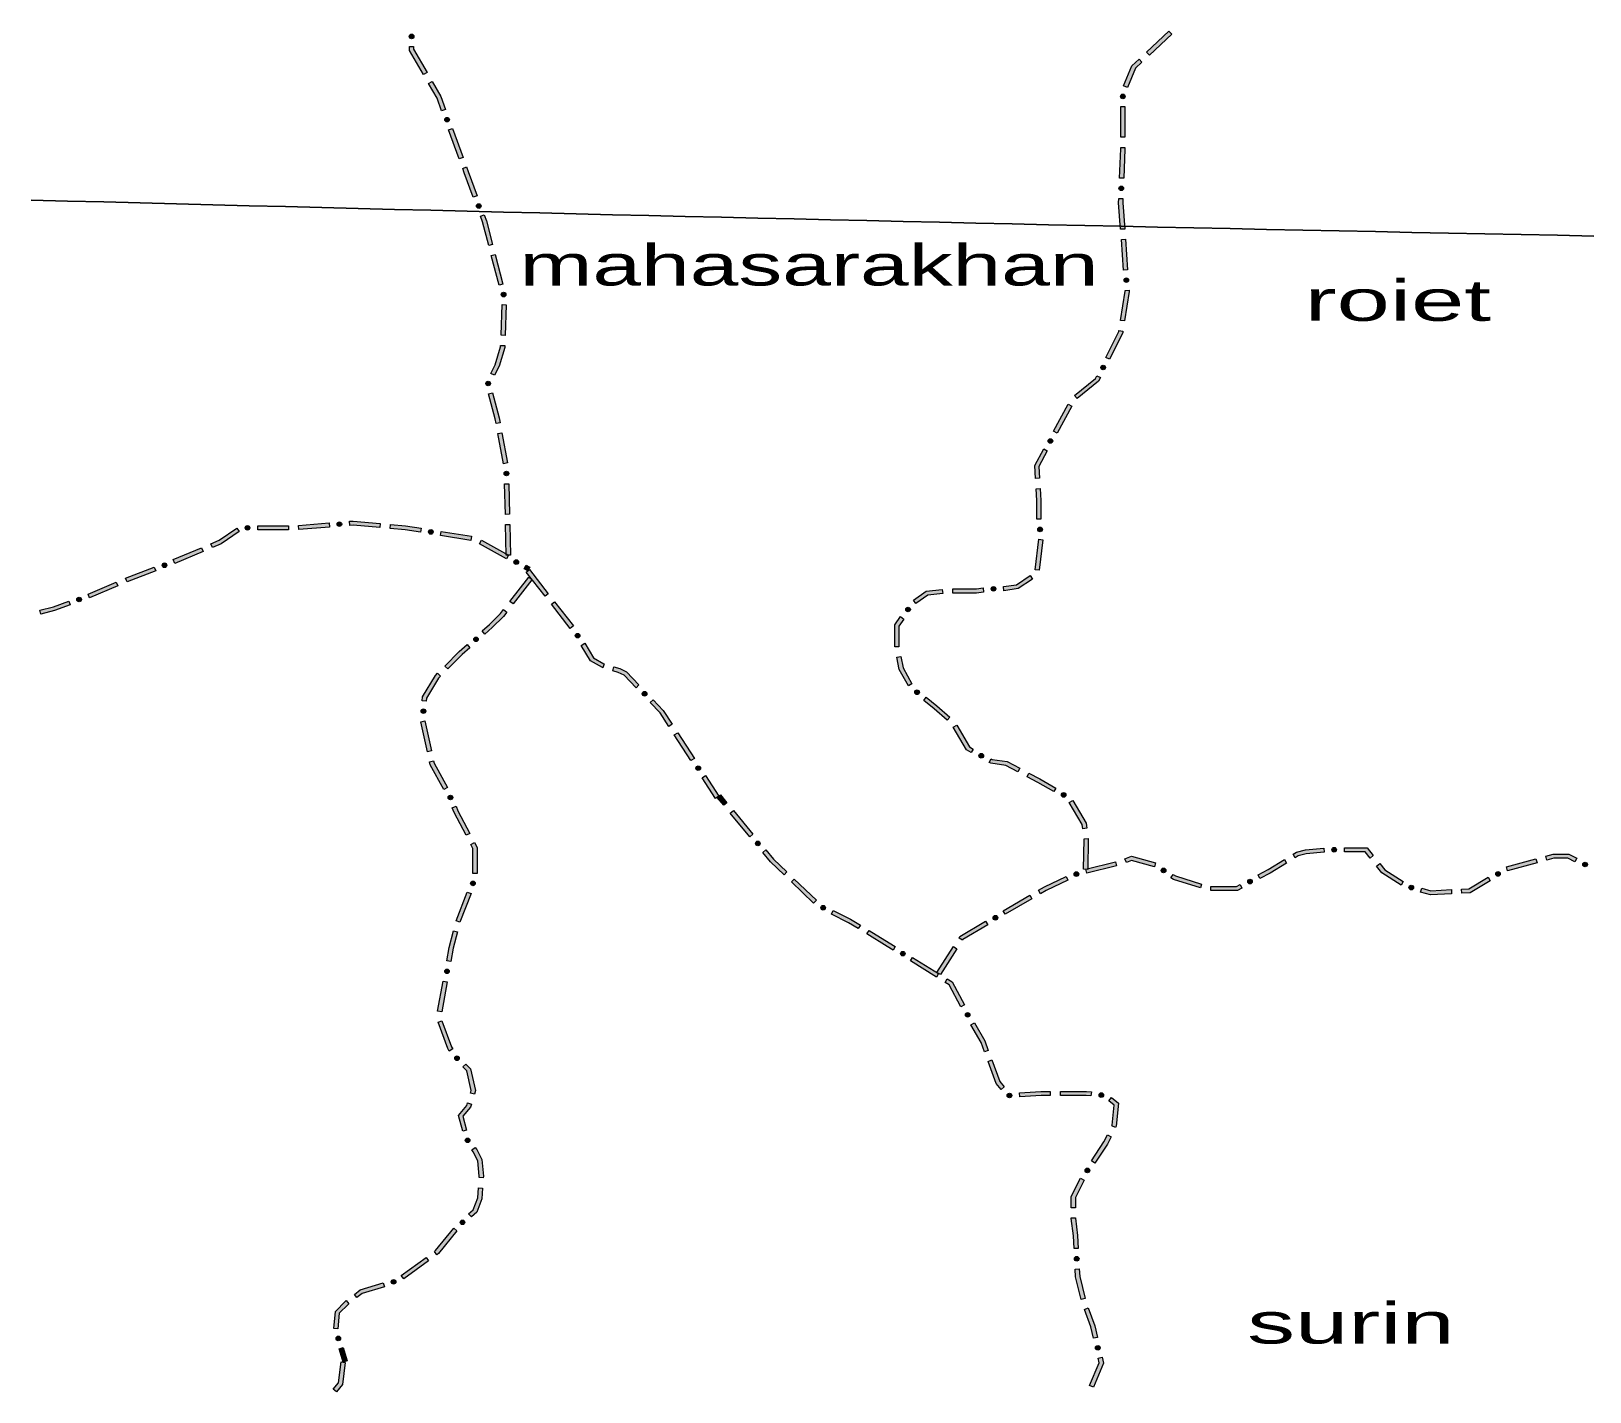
# Model space of a CAD drawing. Header units: metres. Extents: x -835890 to 1024355, y 79891 to 2211954.
# Drawn here: x -586389 to -433987, y 1223155 to 1356247 of the extents above; entities that cross this region are included whole.
import ezdxf

# ---------------------------------------------------------------- set-up
doc = ezdxf.new("R2010")
doc.units = ezdxf.units.M
doc.header["$LTSCALE"] = 2200
for name, color, linetype, lineweight in [('18', 7, 'Continuous', 13), ('20', 7, 'Continuous', 13), ('37', 7, 'Continuous', 13)]:
    doc.layers.add(name, color=color, linetype=linetype, lineweight=lineweight)

msp = doc.modelspace()

# ---------------------------------------------------------------- hatches: boundary and pattern name
at = {"layer": '37'}
for points in [[(-549193, 1355961, 1), (-549193, 1355511, 1)], [(-477329, 1354196), (-475140, 1356247), (-474866, 1355955), (-477055, 1353904)], [(-548028, 1351994), (-549393, 1354363), (-549393, 1354736), (-548993, 1354736), (-548993, 1354470), (-547682, 1352193)], [(-479577, 1350894), (-478762, 1352853), (-478058, 1353512), (-477785, 1353220), (-478426, 1352620), (-479207, 1350740)], [(-546254, 1348462), (-546703, 1349693), (-547529, 1351127), (-547183, 1351327), (-546339, 1349863), (-545878, 1348599)], [(-479646, 1350093, 1), (-479646, 1349643, 1)], [(-479846, 1345868), (-479846, 1347886), (-479846, 1348868), (-479446, 1348868), (-479446, 1347886), (-479446, 1345868)], [(-545800, 1347803, 1), (-545646, 1347380, 1)], [(-544539, 1343765), (-545568, 1346583), (-545192, 1346720), (-544163, 1343902)], [(-479960, 1341878), (-479846, 1344726), (-479846, 1344868), (-479446, 1344868), (-479446, 1344718), (-479560, 1341862)], [(-543157, 1340011), (-544038, 1342393), (-544196, 1342826), (-543820, 1342963), (-543663, 1342531), (-542782, 1340149)], [(-479868, 1336864), (-480057, 1339446), (-480040, 1339879), (-479640, 1339863), (-479656, 1339453), (-479469, 1336893)], [(-479791, 1341095, 1), (-479809, 1340646, 1)], [(-542701, 1339353, 1), (-542545, 1338931, 1)], [(-541655, 1335269), (-542260, 1337584), (-542464, 1338135), (-542089, 1338273), (-541878, 1337705), (-541268, 1335370)], [(-479577, 1332875), (-479795, 1335867), (-479397, 1335896), (-479178, 1332904)], [(-540644, 1331399), (-541402, 1334301), (-541015, 1334402), (-540257, 1331500)], [(-479321, 1332116, 1), (-479288, 1331667, 1)], [(-540254, 1330699, 1), (-540140, 1330264, 1)], [(-479875, 1327961), (-479426, 1330811), (-479431, 1330880), (-479032, 1330909), (-479024, 1330794), (-479480, 1327899)], [(-540446, 1326503), (-540335, 1329501), (-539935, 1329486), (-540046, 1326488)], [(-481309, 1324334), (-480049, 1326857), (-480031, 1326974), (-479636, 1326911), (-479664, 1326734), (-480951, 1324155)], [(-541437, 1322766), (-541010, 1323623), (-540488, 1325366), (-540483, 1325503), (-540083, 1325489), (-540090, 1325300), (-540636, 1323475), (-541079, 1322588)], [(-481476, 1323551, 1), (-481677, 1323148, 1)], [(-541604, 1321983, 1), (-541805, 1321581, 1)], [(-484360, 1320620), (-482332, 1322283), (-482202, 1322544), (-481844, 1322365), (-482012, 1322028), (-484107, 1320311)], [(-540933, 1317871), (-541018, 1318331), (-541658, 1320766), (-541271, 1320867), (-540628, 1318418), (-540540, 1317943)], [(-486426, 1317133), (-484985, 1319764), (-484634, 1319572), (-486075, 1316941)], [(-540206, 1313937), (-540752, 1316887), (-540358, 1316960), (-539813, 1314010)], [(-488189, 1312491), (-488269, 1313765), (-487386, 1315378), (-487035, 1315186), (-487862, 1313674), (-487790, 1312516)], [(-486622, 1316357, 1), (-486838, 1315962, 1)], [(-539924, 1313206, 1), (-539914, 1312756, 1)], [(-540025, 1308977), (-540095, 1311976), (-539695, 1311986), (-539625, 1308987)], [(-488055, 1308507), (-488055, 1310339), (-488127, 1311493), (-487728, 1311518), (-487655, 1310351), (-487655, 1308507)], [(-568811, 1306108), (-568002, 1306448), (-566292, 1307634), (-566064, 1307305), (-567808, 1306095), (-568656, 1305739)], [(-565015, 1307667, 1), (-565465, 1307667, 1)], [(-564240, 1307867), (-561240, 1307867), (-561240, 1307467), (-564240, 1307467)], [(-560258, 1307909), (-557267, 1308146), (-557235, 1307747), (-560226, 1307511)], [(-556030, 1308043, 1), (-556478, 1308008, 1)], [(-555273, 1308304), (-554907, 1308333), (-552251, 1308091), (-552287, 1307692), (-554909, 1307931), (-555242, 1307905)], [(-551255, 1308000), (-549778, 1307865), (-548267, 1307625), (-548330, 1307230), (-549827, 1307468), (-551292, 1307602)], [(-539930, 1304978), (-540001, 1307978), (-539601, 1307987), (-539530, 1304988)], [(-487767, 1307738, 1), (-487711, 1307291, 1)], [(-547089, 1307234, 1), (-547533, 1307305, 1)], [(-546292, 1307310), (-543329, 1306838), (-543392, 1306442), (-546355, 1306915)], [(-542348, 1306449), (-539730, 1304983), (-539926, 1304634), (-542543, 1306100)], [(-488221, 1303566), (-487871, 1306545), (-487474, 1306499), (-487824, 1303519)], [(-572498, 1304558), (-569733, 1305721), (-569578, 1305352), (-572344, 1304190)], [(-577152, 1302745), (-574355, 1303829), (-574210, 1303456), (-577007, 1302372)], [(-573140, 1304086, 1), (-573560, 1303923, 1)], [(-538759, 1304210, 1), (-539152, 1304430, 1)], [(-537985, 1304006), (-537636, 1303811), (-537832, 1303462), (-538181, 1303657)], [(-537674, 1303585), (-535828, 1301220), (-536143, 1300974), (-537989, 1303338)], [(-580830, 1301183), (-580821, 1301187), (-578083, 1302362), (-577925, 1301995), (-580673, 1300815), (-580693, 1300807)], [(-537422, 1302583), (-539268, 1300218), (-539583, 1300465), (-537737, 1302829)], [(-500112, 1300583), (-498873, 1301470), (-497298, 1301628), (-497258, 1301230), (-498727, 1301083), (-499880, 1300258)], [(-496281, 1301687), (-493973, 1301687), (-493316, 1301781), (-493260, 1301385), (-493945, 1301287), (-496281, 1301287)], [(-492071, 1301698, 1), (-492521, 1301698, 1)], [(-491326, 1301916), (-490033, 1302101), (-488700, 1302991), (-488478, 1302659), (-489887, 1301718), (-491269, 1301520)], [(-585550, 1299616), (-584210, 1299952), (-582709, 1300499), (-582572, 1300123), (-584092, 1299569), (-585453, 1299228)], [(-581489, 1300730, 1), (-581912, 1300576, 1)], [(-535212, 1300432), (-533366, 1298067), (-533681, 1297821), (-535528, 1300186)], [(-539884, 1299430), (-540214, 1299008), (-541310, 1297910), (-542015, 1297277), (-542282, 1297575), (-541585, 1298200), (-540514, 1299273), (-540199, 1299677)], [(-501947, 1296027), (-501947, 1298176), (-501388, 1298977), (-501060, 1298748), (-501547, 1298050), (-501547, 1296027)], [(-500522, 1299867, 1), (-500780, 1299498, 1)], [(-543061, 1296608, 1), (-542726, 1296909, 1)], [(-532843, 1296928, 1), (-533077, 1297312, 1)], [(-543505, 1295942), (-544249, 1295274), (-545654, 1293867), (-545937, 1294149), (-544525, 1295565), (-543772, 1296240)], [(-532269, 1296370), (-531401, 1294947), (-530382, 1294364), (-530372, 1294361), (-530487, 1293978), (-530541, 1293994), (-531689, 1294651), (-532610, 1296162)], [(-529414, 1294073), (-528841, 1293901), (-528175, 1293567), (-526958, 1292295), (-527247, 1292019), (-528416, 1293241), (-528989, 1293528), (-529529, 1293690)], [(-500616, 1292201), (-501516, 1293825), (-501752, 1295007), (-501360, 1295085), (-501136, 1293965), (-500266, 1292395)], [(-546361, 1293159), (-546550, 1292969), (-547749, 1291016), (-547769, 1290723), (-548168, 1290749), (-548142, 1291141), (-546866, 1293219), (-546644, 1293441)], [(-526256, 1291272, 1), (-526567, 1291597, 1)], [(-525576, 1290850), (-524579, 1289808), (-523712, 1288468), (-524048, 1288250), (-524895, 1289559), (-525865, 1290573)], [(-499941, 1291724, 1), (-499593, 1291438, 1)], [(-496841, 1288853), (-498088, 1289946), (-499120, 1290792), (-498867, 1291102), (-497829, 1290251), (-496577, 1289154)], [(-548050, 1289514, 1), (-548020, 1289963, 1)], [(-547902, 1288784), (-547253, 1285855), (-547643, 1285768), (-548293, 1288697)], [(-494464, 1285679), (-494946, 1285943), (-496235, 1288157), (-495889, 1288358), (-494656, 1286240), (-494272, 1286030)], [(-523169, 1287628), (-521540, 1285109), (-521876, 1284892), (-523505, 1287411)], [(-547036, 1284879), (-546983, 1284639), (-545685, 1282274), (-546036, 1282082), (-547361, 1284496), (-547427, 1284792)], [(-493688, 1285483, 1), (-493293, 1285267, 1)], [(-489901, 1283795), (-491076, 1284422), (-492550, 1284633), (-492709, 1284720), (-492517, 1285071), (-492422, 1285019), (-490949, 1284808), (-489713, 1284147)], [(-521042, 1283972, 1), (-521287, 1284350, 1)], [(-520454, 1283430), (-519154, 1281421), (-519490, 1281203), (-520789, 1283212)], [(-486404, 1281866), (-487952, 1282753), (-489019, 1283323), (-488831, 1283676), (-487758, 1283103), (-486205, 1282214)], [(-485632, 1281655, 1), (-485241, 1281431, 1)], [(-545317, 1281083, 1), (-545484, 1281501, 1)], [(-544844, 1280437), (-544669, 1280000), (-543510, 1277774), (-543865, 1277590), (-545033, 1279833), (-545215, 1280289)], [(-518676, 1280528), (-519308, 1281293), (-519000, 1281548), (-518368, 1280783)], [(-483568, 1278224), (-483627, 1278643), (-484884, 1280802), (-484539, 1281003), (-483242, 1278777), (-483172, 1278280)], [(-516130, 1277444), (-518040, 1279757), (-517731, 1280012), (-515821, 1277698)], [(-483479, 1274266), (-483425, 1277221), (-483426, 1277234), (-483030, 1277290), (-483024, 1277246), (-483079, 1274259)], [(-543048, 1276887), (-542795, 1276400), (-542795, 1273852), (-543195, 1273852), (-543195, 1276302), (-543403, 1276703)], [(-515482, 1276973, 1), (-515195, 1276626, 1)], [(-512773, 1273717), (-514102, 1274988), (-514856, 1275901), (-514548, 1276156), (-513809, 1275261), (-512497, 1274006)], [(-462999, 1275744), (-462675, 1275944), (-461788, 1276166), (-459998, 1276329), (-459962, 1275931), (-461721, 1275770), (-462518, 1275571), (-462789, 1275403)], [(-458757, 1276179, 1), (-459207, 1276179, 1)], [(-457982, 1276379), (-455765, 1276379), (-455156, 1275617), (-455469, 1275367), (-455957, 1275979), (-457982, 1275979)], [(-438291, 1275551), (-437576, 1275746), (-436028, 1275746), (-435260, 1275361), (-435439, 1275004), (-436123, 1275346), (-437522, 1275346), (-438185, 1275165)], [(-483279, 1274263), (-480369, 1274992), (-480271, 1274604), (-483181, 1273875)], [(-479446, 1275294), (-478816, 1275546), (-476447, 1274899), (-476553, 1274513), (-478792, 1275125), (-479297, 1274922)], [(-475480, 1274029, 1), (-475854, 1274279, 1)], [(-466428, 1273711), (-465433, 1274243), (-463851, 1275219), (-463641, 1274879), (-465233, 1273896), (-466240, 1273359)], [(-454532, 1274835), (-454042, 1274221), (-452231, 1273066), (-452446, 1272729), (-454313, 1273919), (-454845, 1274586)], [(-442149, 1274496), (-439255, 1275287), (-439150, 1274901), (-442044, 1274111)], [(-434254, 1274634, 1), (-434656, 1274836, 1)], [(-543279, 1272680, 1), (-543115, 1273099, 1)], [(-509882, 1270952), (-512050, 1273026), (-511774, 1273315), (-509606, 1271241)], [(-487888, 1272226), (-487317, 1272560), (-485182, 1273558), (-485012, 1273196), (-487131, 1272205), (-487686, 1271881)], [(-483987, 1273896, 1), (-484395, 1273705, 1)], [(-474724, 1273765), (-474507, 1273620), (-471948, 1272818), (-472068, 1272437), (-474682, 1273255), (-474947, 1273432)], [(-471046, 1272583), (-468540, 1272583), (-468192, 1272769), (-468004, 1272416), (-468440, 1272183), (-471046, 1272183)], [(-467018, 1273170, 1), (-467415, 1272958, 1)], [(-451226, 1272420, 1), (-451660, 1272539, 1)], [(-446528, 1272329), (-445817, 1272369), (-443930, 1273481), (-443727, 1273137), (-445698, 1271975), (-446506, 1271930)], [(-442773, 1273931, 1), (-443161, 1273702, 1)], [(-543375, 1271886), (-544471, 1269093), (-544843, 1269239), (-543748, 1272032)], [(-491341, 1270208), (-488751, 1271722), (-488549, 1271376), (-491139, 1269862)], [(-450426, 1272409), (-449525, 1272162), (-447527, 1272274), (-447504, 1271874), (-449568, 1271759), (-450531, 1272023)], [(-509151, 1270608, 1), (-508748, 1270407, 1)], [(-505524, 1268462), (-506475, 1269044), (-508145, 1269881), (-507966, 1270238), (-506281, 1269394), (-505315, 1268803)], [(-491909, 1269644, 1), (-492298, 1269417, 1)], [(-544718, 1268152), (-545120, 1266542), (-545357, 1265235), (-545750, 1265307), (-545511, 1266626), (-545106, 1268248)], [(-502116, 1266370), (-502694, 1266729), (-504671, 1267940), (-504462, 1268281), (-502484, 1267070), (-501905, 1266709)], [(-495664, 1267542), (-495576, 1267679), (-493065, 1269189), (-492859, 1268846), (-495290, 1267385), (-495328, 1267325)], [(-497828, 1264177), (-496205, 1266700), (-495869, 1266484), (-497491, 1263961)], [(-501353, 1266130, 1), (-500971, 1265893, 1)], [(-497871, 1263729), (-500418, 1265313), (-500207, 1265653), (-497659, 1264069)], [(-545772, 1264066, 1), (-545692, 1264508, 1)], [(-495481, 1260812), (-496636, 1262961), (-497021, 1263201), (-496810, 1263541), (-496334, 1263245), (-495129, 1261002)], [(-545714, 1263267), (-546250, 1260316), (-546643, 1260387), (-546108, 1263339)], [(-546227, 1259455), (-545289, 1256904), (-545163, 1256694), (-545506, 1256488), (-545651, 1256731), (-546602, 1259317)], [(-494935, 1260226, 1), (-494712, 1259835, 1)], [(-493177, 1256419), (-493510, 1257324), (-494502, 1259063), (-494154, 1259261), (-493146, 1257493), (-492801, 1256557)], [(-544593, 1255628, 1), (-544911, 1255947, 1)], [(-543904, 1255221), (-543431, 1254748), (-542942, 1252625), (-543050, 1252267), (-543433, 1252382), (-543356, 1252638), (-543795, 1254546), (-544187, 1254938)], [(-491553, 1252726), (-492030, 1253300), (-492832, 1255480), (-492456, 1255618), (-491679, 1253503), (-491245, 1252982)], [(-543336, 1251309), (-543434, 1250985), (-544167, 1250103), (-543810, 1248760), (-544196, 1248657), (-544607, 1250199), (-543793, 1251178), (-543720, 1251424)], [(-490961, 1252126, 1), (-490512, 1252156, 1)], [(-486743, 1252147), (-487638, 1252147), (-489725, 1252008), (-489752, 1252407), (-487651, 1252547), (-486743, 1252547)], [(-482768, 1252095), (-483236, 1252147), (-485540, 1252147), (-485743, 1252147), (-485743, 1252547), (-485540, 1252547), (-483213, 1252547), (-482724, 1252493)], [(-481976, 1252208, 1), (-481528, 1252158, 1)], [(-480715, 1249177), (-480683, 1249240), (-480487, 1251204), (-481006, 1251620), (-480756, 1251932), (-480068, 1251381), (-480293, 1249127), (-480357, 1248998)], [(-482727, 1245758), (-481503, 1247597), (-481161, 1248282), (-480803, 1248104), (-481157, 1247396), (-482394, 1245536)], [(-543588, 1247572, 1), (-543849, 1247939, 1)], [(-542975, 1247057), (-542823, 1246844), (-542335, 1245867), (-542175, 1244263), (-542187, 1244090), (-542586, 1244119), (-542576, 1244257), (-542726, 1245754), (-543166, 1246637), (-543300, 1246825)], [(-484687, 1241159), (-484687, 1242271), (-483802, 1244045), (-483444, 1243866), (-484287, 1242177), (-484287, 1241159)], [(-482990, 1245002, 1), (-483239, 1244627, 1)], [(-542258, 1243093), (-542333, 1242047), (-542824, 1240734), (-543345, 1240260), (-543614, 1240556), (-543165, 1240965), (-542728, 1242133), (-542657, 1243121)], [(-544764, 1238898), (-546569, 1236672), (-546721, 1236563), (-546955, 1236887), (-546846, 1236965), (-545075, 1239150)], [(-544385, 1239583, 1), (-544052, 1239886, 1)], [(-484411, 1237163), (-484476, 1238410), (-484687, 1240102), (-484687, 1240159), (-484287, 1240159), (-484287, 1240127), (-484077, 1238445), (-484011, 1237184)], [(-547532, 1235978), (-549965, 1234222), (-550199, 1234547), (-547766, 1236302)], [(-484170, 1236400, 1), (-484147, 1235951, 1)], [(-483718, 1232196), (-484265, 1234391), (-484306, 1235166), (-483906, 1235187), (-483868, 1234450), (-483329, 1232293)], [(-551848, 1233431), (-554041, 1232762), (-554540, 1232373), (-554786, 1232689), (-554228, 1233123), (-551964, 1233814)], [(-551165, 1233849, 1), (-550734, 1233980, 1)], [(-555329, 1231759), (-555394, 1231708), (-556263, 1230837), (-556400, 1229325), (-556798, 1229362), (-556648, 1231018), (-555660, 1232008), (-555575, 1232074)], [(-482521, 1228389), (-482785, 1229512), (-483407, 1231225), (-483031, 1231362), (-482401, 1229627), (-482132, 1228480)], [(-556294, 1228165, 1), (-556423, 1228596, 1)], [(-555880, 1227480), (-555490, 1226179), (-555873, 1226064), (-556263, 1227366)], [(-482149, 1227680, 1), (-482046, 1227242, 1)], [(-555675, 1226039), (-555955, 1223868), (-556548, 1223155), (-556856, 1223411), (-556337, 1224034), (-556072, 1226090)], [(-482897, 1223772), (-481961, 1226002), (-482064, 1226442), (-481674, 1226533), (-481541, 1225967), (-482529, 1223617)]]:
    msp.add_hatch(color=256, dxfattribs=at).paths.add_polyline_path(points)

# ---------------------------------------------------------------- linework, layer by layer
at = {"layer": '18'}
for points in [[(-437160, 1336277), (-440714, 1336347), (-444268, 1336418), (-447821, 1336490), (-451375, 1336562), (-454929, 1336635), (-458482, 1336708), (-462036, 1336782), (-465589, 1336856), (-469143, 1336931), (-472696, 1337007), (-476250, 1337083), (-479804, 1337160), (-483357, 1337237), (-486911, 1337315), (-490464, 1337394), (-494018, 1337473), (-497571, 1337552), (-501125, 1337633), (-504678, 1337713), (-508232, 1337795), (-511785, 1337876), (-515338, 1337959), (-518892, 1338042), (-522445, 1338126), (-525999, 1338210), (-529552, 1338295), (-533105, 1338380), (-536659, 1338466), (-540212, 1338552), (-543765, 1338639), (-547319, 1338727), (-550872, 1338815), (-554425, 1338904), (-557978, 1338993), (-561532, 1339083), (-565085, 1339173), (-568638, 1339264), (-572191, 1339356), (-575744, 1339448), (-579298, 1339541), (-582851, 1339634), (-586404, 1339728)], [(-586404, 1339728), (-582851, 1339634), (-579298, 1339541), (-575744, 1339448), (-572191, 1339356), (-568638, 1339264), (-565085, 1339173), (-561532, 1339083), (-557978, 1338993), (-554425, 1338904), (-550872, 1338815), (-547319, 1338727), (-543765, 1338639), (-540212, 1338552), (-536659, 1338466), (-533105, 1338380), (-529552, 1338295), (-525999, 1338210), (-522445, 1338126), (-518892, 1338042), (-515338, 1337959), (-511785, 1337876), (-508232, 1337795), (-504678, 1337713), (-501125, 1337633), (-497571, 1337552), (-494018, 1337473), (-490464, 1337394), (-486911, 1337315), (-483357, 1337237)], [(-483357, 1337237), (-479804, 1337160), (-476250, 1337083), (-472696, 1337007), (-469143, 1336931), (-465589, 1336856), (-462036, 1336782), (-458482, 1336708), (-454929, 1336635), (-451375, 1336562), (-447821, 1336490), (-444268, 1336418), (-440714, 1336347), (-437160, 1336277), (-433607, 1336207)], [(-433607, 1336207), (-437160, 1336277)]]:
    msp.add_lwpolyline(points, dxfattribs=at)
at = {"layer": '37'}
for points in [[(-477329, 1354196), (-475140, 1356247), (-474866, 1355955), (-477055, 1353904)], [(-548028, 1351994), (-549393, 1354363), (-549393, 1354736), (-548993, 1354736), (-548993, 1354470), (-547682, 1352193)], [(-479577, 1350894), (-478762, 1352853), (-478058, 1353512), (-477785, 1353220), (-478426, 1352620), (-479207, 1350740)], [(-546254, 1348462), (-546703, 1349693), (-547529, 1351127), (-547183, 1351327), (-546339, 1349863), (-545878, 1348599)], [(-479846, 1345868), (-479846, 1347886), (-479846, 1348868), (-479446, 1348868), (-479446, 1347886), (-479446, 1345868)], [(-544539, 1343765), (-545568, 1346583), (-545192, 1346720), (-544163, 1343902)], [(-479960, 1341878), (-479846, 1344726), (-479846, 1344868), (-479446, 1344868), (-479446, 1344718), (-479560, 1341862)], [(-543157, 1340011), (-544038, 1342393), (-544196, 1342826), (-543820, 1342963), (-543663, 1342531), (-542782, 1340149)], [(-479868, 1336864), (-480057, 1339446), (-480040, 1339879), (-479640, 1339863), (-479656, 1339453), (-479469, 1336893)], [(-541655, 1335269), (-542260, 1337584), (-542464, 1338135), (-542089, 1338273), (-541878, 1337705), (-541268, 1335370)], [(-479577, 1332875), (-479795, 1335867), (-479397, 1335896), (-479178, 1332904)], [(-540644, 1331399), (-541402, 1334301), (-541015, 1334402), (-540257, 1331500)], [(-479875, 1327961), (-479426, 1330811), (-479431, 1330880), (-479032, 1330909), (-479024, 1330794), (-479480, 1327899)], [(-540446, 1326503), (-540335, 1329501), (-539935, 1329486), (-540046, 1326488)], [(-481309, 1324334), (-480049, 1326857), (-480031, 1326974), (-479636, 1326911), (-479664, 1326734), (-480951, 1324155)], [(-541437, 1322766), (-541010, 1323623), (-540488, 1325366), (-540483, 1325503), (-540083, 1325489), (-540090, 1325300), (-540636, 1323475), (-541079, 1322588)], [(-484360, 1320620), (-482332, 1322283), (-482202, 1322544), (-481844, 1322365), (-482012, 1322028), (-484107, 1320311)], [(-540933, 1317871), (-541018, 1318331), (-541658, 1320766), (-541271, 1320867), (-540628, 1318418), (-540540, 1317943)], [(-486426, 1317133), (-484985, 1319764), (-484634, 1319572), (-486075, 1316941)], [(-540206, 1313937), (-540752, 1316887), (-540358, 1316960), (-539813, 1314010)], [(-488189, 1312491), (-488269, 1313765), (-487386, 1315378), (-487035, 1315186), (-487862, 1313674), (-487790, 1312516)], [(-540025, 1308977), (-540095, 1311976), (-539695, 1311986), (-539625, 1308987)], [(-488055, 1308507), (-488055, 1310339), (-488127, 1311493), (-487728, 1311518), (-487655, 1310351), (-487655, 1308507)], [(-568811, 1306108), (-568002, 1306448), (-566292, 1307634), (-566064, 1307305), (-567808, 1306095), (-568656, 1305739)], [(-564240, 1307867), (-561240, 1307867), (-561240, 1307467), (-564240, 1307467)], [(-560258, 1307909), (-557267, 1308146), (-557235, 1307747), (-560226, 1307511)], [(-555273, 1308304), (-554907, 1308333), (-552251, 1308091), (-552287, 1307692), (-554909, 1307931), (-555242, 1307905)], [(-551255, 1308000), (-549778, 1307865), (-548267, 1307625), (-548330, 1307230), (-549827, 1307468), (-551292, 1307602)], [(-539930, 1304978), (-540001, 1307978), (-539601, 1307987), (-539530, 1304988)], [(-546292, 1307310), (-543329, 1306838), (-543392, 1306442), (-546355, 1306915)], [(-542348, 1306449), (-539730, 1304983), (-539926, 1304634), (-542543, 1306100)], [(-488221, 1303566), (-487871, 1306545), (-487474, 1306499), (-487824, 1303519)], [(-572498, 1304558), (-569733, 1305721), (-569578, 1305352), (-572344, 1304190)], [(-577152, 1302745), (-574355, 1303829), (-574210, 1303456), (-577007, 1302372)], [(-537985, 1304006), (-537636, 1303811), (-537832, 1303462), (-538181, 1303657)], [(-537674, 1303585), (-535828, 1301220), (-536143, 1300974), (-537989, 1303338)], [(-580830, 1301183), (-580821, 1301187), (-578083, 1302362), (-577925, 1301995), (-580673, 1300815), (-580693, 1300807)], [(-537422, 1302583), (-539268, 1300218), (-539583, 1300465), (-537737, 1302829)], [(-500112, 1300583), (-498873, 1301470), (-497298, 1301628), (-497258, 1301230), (-498727, 1301083), (-499880, 1300258)], [(-496281, 1301687), (-493973, 1301687), (-493316, 1301781), (-493260, 1301385), (-493945, 1301287), (-496281, 1301287)], [(-491326, 1301916), (-490033, 1302101), (-488700, 1302991), (-488478, 1302659), (-489887, 1301718), (-491269, 1301520)], [(-585550, 1299616), (-584210, 1299952), (-582709, 1300499), (-582572, 1300123), (-584092, 1299569), (-585453, 1299228)], [(-535212, 1300432), (-533366, 1298067), (-533681, 1297821), (-535528, 1300186)], [(-539884, 1299430), (-540214, 1299008), (-541310, 1297910), (-542015, 1297277), (-542282, 1297575), (-541585, 1298200), (-540514, 1299273), (-540199, 1299677)], [(-501947, 1296027), (-501947, 1298176), (-501388, 1298977), (-501060, 1298748), (-501547, 1298050), (-501547, 1296027)], [(-543505, 1295942), (-544249, 1295274), (-545654, 1293867), (-545937, 1294149), (-544525, 1295565), (-543772, 1296240)], [(-532269, 1296370), (-531401, 1294947), (-530382, 1294364), (-530372, 1294361), (-530487, 1293978), (-530541, 1293994), (-531689, 1294651), (-532610, 1296162)], [(-529414, 1294073), (-528841, 1293901), (-528175, 1293567), (-526958, 1292295), (-527247, 1292019), (-528416, 1293241), (-528989, 1293528), (-529529, 1293690)], [(-500616, 1292201), (-501516, 1293825), (-501752, 1295007), (-501360, 1295085), (-501136, 1293965), (-500266, 1292395)], [(-546361, 1293159), (-546550, 1292969), (-547749, 1291016), (-547769, 1290723), (-548168, 1290749), (-548142, 1291141), (-546866, 1293219), (-546644, 1293441)], [(-525576, 1290850), (-524579, 1289808), (-523712, 1288468), (-524048, 1288250), (-524895, 1289559), (-525865, 1290573)], [(-496841, 1288853), (-498088, 1289946), (-499120, 1290792), (-498867, 1291102), (-497829, 1290251), (-496577, 1289154)], [(-547902, 1288784), (-547253, 1285855), (-547643, 1285768), (-548293, 1288697)], [(-494464, 1285679), (-494946, 1285943), (-496235, 1288157), (-495889, 1288358), (-494656, 1286240), (-494272, 1286030)], [(-523169, 1287628), (-521540, 1285109), (-521876, 1284892), (-523505, 1287411)], [(-547036, 1284879), (-546983, 1284639), (-545685, 1282274), (-546036, 1282082), (-547361, 1284496), (-547427, 1284792)], [(-489901, 1283795), (-491076, 1284422), (-492550, 1284633), (-492709, 1284720), (-492517, 1285071), (-492422, 1285019), (-490949, 1284808), (-489713, 1284147)], [(-520454, 1283430), (-519154, 1281421), (-519490, 1281203), (-520789, 1283212)], [(-486404, 1281866), (-487952, 1282753), (-489019, 1283323), (-488831, 1283676), (-487758, 1283103), (-486205, 1282214)], [(-544844, 1280437), (-544669, 1280000), (-543510, 1277774), (-543865, 1277590), (-545033, 1279833), (-545215, 1280289)], [(-518676, 1280528), (-519308, 1281293), (-519000, 1281548), (-518368, 1280783)], [(-483568, 1278224), (-483627, 1278643), (-484884, 1280802), (-484539, 1281003), (-483242, 1278777), (-483172, 1278280)], [(-516130, 1277444), (-518040, 1279757), (-517731, 1280012), (-515821, 1277698)], [(-483479, 1274266), (-483425, 1277221), (-483426, 1277234), (-483030, 1277290), (-483024, 1277246), (-483079, 1274259)], [(-543048, 1276887), (-542795, 1276400), (-542795, 1273852), (-543195, 1273852), (-543195, 1276302), (-543403, 1276703)], [(-512773, 1273717), (-514102, 1274988), (-514856, 1275901), (-514548, 1276156), (-513809, 1275261), (-512497, 1274006)], [(-462999, 1275744), (-462675, 1275944), (-461788, 1276166), (-459998, 1276329), (-459962, 1275931), (-461721, 1275770), (-462518, 1275571), (-462789, 1275403)], [(-457982, 1276379), (-455765, 1276379), (-455156, 1275617), (-455469, 1275367), (-455957, 1275979), (-457982, 1275979)], [(-438291, 1275551), (-437576, 1275746), (-436028, 1275746), (-435260, 1275361), (-435439, 1275004), (-436123, 1275346), (-437522, 1275346), (-438185, 1275165)], [(-483279, 1274263), (-480369, 1274992), (-480271, 1274604), (-483181, 1273875)], [(-479446, 1275294), (-478816, 1275546), (-476447, 1274899), (-476553, 1274513), (-478792, 1275125), (-479297, 1274922)], [(-466428, 1273711), (-465433, 1274243), (-463851, 1275219), (-463641, 1274879), (-465233, 1273896), (-466240, 1273359)], [(-454532, 1274835), (-454042, 1274221), (-452231, 1273066), (-452446, 1272729), (-454313, 1273919), (-454845, 1274586)], [(-442149, 1274496), (-439255, 1275287), (-439150, 1274901), (-442044, 1274111)], [(-509882, 1270952), (-512050, 1273026), (-511774, 1273315), (-509606, 1271241)], [(-487888, 1272226), (-487317, 1272560), (-485182, 1273558), (-485012, 1273196), (-487131, 1272205), (-487686, 1271881)], [(-474724, 1273765), (-474507, 1273620), (-471948, 1272818), (-472068, 1272437), (-474682, 1273255), (-474947, 1273432)], [(-471046, 1272583), (-468540, 1272583), (-468192, 1272769), (-468004, 1272416), (-468440, 1272183), (-471046, 1272183)], [(-446528, 1272329), (-445817, 1272369), (-443930, 1273481), (-443727, 1273137), (-445698, 1271975), (-446506, 1271930)], [(-543375, 1271886), (-544471, 1269093), (-544843, 1269239), (-543748, 1272032)], [(-491341, 1270208), (-488751, 1271722), (-488549, 1271376), (-491139, 1269862)], [(-450426, 1272409), (-449525, 1272162), (-447527, 1272274), (-447504, 1271874), (-449568, 1271759), (-450531, 1272023)], [(-505524, 1268462), (-506475, 1269044), (-508145, 1269881), (-507966, 1270238), (-506281, 1269394), (-505315, 1268803)], [(-544718, 1268152), (-545120, 1266542), (-545357, 1265235), (-545750, 1265307), (-545511, 1266626), (-545106, 1268248)], [(-502116, 1266370), (-502694, 1266729), (-504671, 1267940), (-504462, 1268281), (-502484, 1267070), (-501905, 1266709)], [(-495664, 1267542), (-495576, 1267679), (-493065, 1269189), (-492859, 1268846), (-495290, 1267385), (-495328, 1267325)], [(-497828, 1264177), (-496205, 1266700), (-495869, 1266484), (-497491, 1263961)], [(-497871, 1263729), (-500418, 1265313), (-500207, 1265653), (-497659, 1264069)], [(-495481, 1260812), (-496636, 1262961), (-497021, 1263201), (-496810, 1263541), (-496334, 1263245), (-495129, 1261002)], [(-545714, 1263267), (-546250, 1260316), (-546643, 1260387), (-546108, 1263339)], [(-546227, 1259455), (-545289, 1256904), (-545163, 1256694), (-545506, 1256488), (-545651, 1256731), (-546602, 1259317)], [(-493177, 1256419), (-493510, 1257324), (-494502, 1259063), (-494154, 1259261), (-493146, 1257493), (-492801, 1256557)], [(-543904, 1255221), (-543431, 1254748), (-542942, 1252625), (-543050, 1252267), (-543433, 1252382), (-543356, 1252638), (-543795, 1254546), (-544187, 1254938)], [(-491553, 1252726), (-492030, 1253300), (-492832, 1255480), (-492456, 1255618), (-491679, 1253503), (-491245, 1252982)], [(-543336, 1251309), (-543434, 1250985), (-544167, 1250103), (-543810, 1248760), (-544196, 1248657), (-544607, 1250199), (-543793, 1251178), (-543720, 1251424)], [(-486743, 1252147), (-487638, 1252147), (-489725, 1252008), (-489752, 1252407), (-487651, 1252547), (-486743, 1252547)], [(-482768, 1252095), (-483236, 1252147), (-485540, 1252147), (-485743, 1252147), (-485743, 1252547), (-485540, 1252547), (-483213, 1252547), (-482724, 1252493)], [(-480715, 1249177), (-480683, 1249240), (-480487, 1251204), (-481006, 1251620), (-480756, 1251932), (-480068, 1251381), (-480293, 1249127), (-480357, 1248998)], [(-482727, 1245758), (-481503, 1247597), (-481161, 1248282), (-480803, 1248104), (-481157, 1247396), (-482394, 1245536)], [(-542975, 1247057), (-542823, 1246844), (-542335, 1245867), (-542175, 1244263), (-542187, 1244090), (-542586, 1244119), (-542576, 1244257), (-542726, 1245754), (-543166, 1246637), (-543300, 1246825)], [(-484687, 1241159), (-484687, 1242271), (-483802, 1244045), (-483444, 1243866), (-484287, 1242177), (-484287, 1241159)], [(-542258, 1243093), (-542333, 1242047), (-542824, 1240734), (-543345, 1240260), (-543614, 1240556), (-543165, 1240965), (-542728, 1242133), (-542657, 1243121)], [(-544764, 1238898), (-546569, 1236672), (-546721, 1236563), (-546955, 1236887), (-546846, 1236965), (-545075, 1239150)], [(-484411, 1237163), (-484476, 1238410), (-484687, 1240102), (-484687, 1240159), (-484287, 1240159), (-484287, 1240127), (-484077, 1238445), (-484011, 1237184)], [(-547532, 1235978), (-549965, 1234222), (-550199, 1234547), (-547766, 1236302)], [(-483718, 1232196), (-484265, 1234391), (-484306, 1235166), (-483906, 1235187), (-483868, 1234450), (-483329, 1232293)], [(-551848, 1233431), (-554041, 1232762), (-554540, 1232373), (-554786, 1232689), (-554228, 1233123), (-551964, 1233814)], [(-555329, 1231759), (-555394, 1231708), (-556263, 1230837), (-556400, 1229325), (-556798, 1229362), (-556648, 1231018), (-555660, 1232008), (-555575, 1232074)], [(-482521, 1228389), (-482785, 1229512), (-483407, 1231225), (-483031, 1231362), (-482401, 1229627), (-482132, 1228480)], [(-555880, 1227480), (-555490, 1226179), (-555873, 1226064), (-556263, 1227366)], [(-555675, 1226039), (-555955, 1223868), (-556548, 1223155), (-556856, 1223411), (-556337, 1224034), (-556072, 1226090)], [(-482897, 1223772), (-481961, 1226002), (-482064, 1226442), (-481674, 1226533), (-481541, 1225967), (-482529, 1223617)]]:
    msp.add_lwpolyline(points, close=True, dxfattribs=at)
for centre in [(-549193, 1355736), (-479646, 1349868), (-545723, 1347591), (-479800, 1340871), (-542623, 1339142), (-479305, 1331892), (-540197, 1330482), (-481576, 1323349), (-541705, 1321782), (-486730, 1316159), (-539919, 1312981), (-565240, 1307667), (-556254, 1308025), (-487739, 1307515), (-547311, 1307270), (-573350, 1304005), (-538956, 1304320), (-492296, 1301698), (-581701, 1300653), (-500651, 1299682), (-542894, 1296758), (-532960, 1297120), (-526412, 1291434), (-499767, 1291581), (-548035, 1289738), (-493490, 1285375), (-521165, 1284161), (-485437, 1281543), (-545400, 1281292), (-515339, 1276800), (-458982, 1276179), (-475667, 1274154), (-434455, 1274735), (-543197, 1272890), (-484191, 1273801), (-467216, 1273064), (-451443, 1272479), (-442967, 1273817), (-508950, 1270508), (-492104, 1269530), (-501162, 1266011), (-545732, 1264287), (-494823, 1260031), (-544752, 1255787), (-490736, 1252141), (-481752, 1252183), (-543718, 1247755), (-483114, 1244814), (-544219, 1239734), (-484159, 1236175), (-550949, 1233914), (-556358, 1228381), (-482098, 1227461)]:
    msp.add_circle(centre, 225, dxfattribs=at)

# ---------------------------------------------------------------- texts
at = {"layer": '20'}
for s, width, p in [('mahasarakhan', 1.6, (-538641, 1331369)), ('roiet', 1.75, (-461866, 1327914)), ('surin', 1.75, (-467493, 1227878))]:
    msp.add_text(s, height=4000, dxfattribs=dict(at, width=width)).set_placement(p)

doc.saveas('drawing.dxf')
